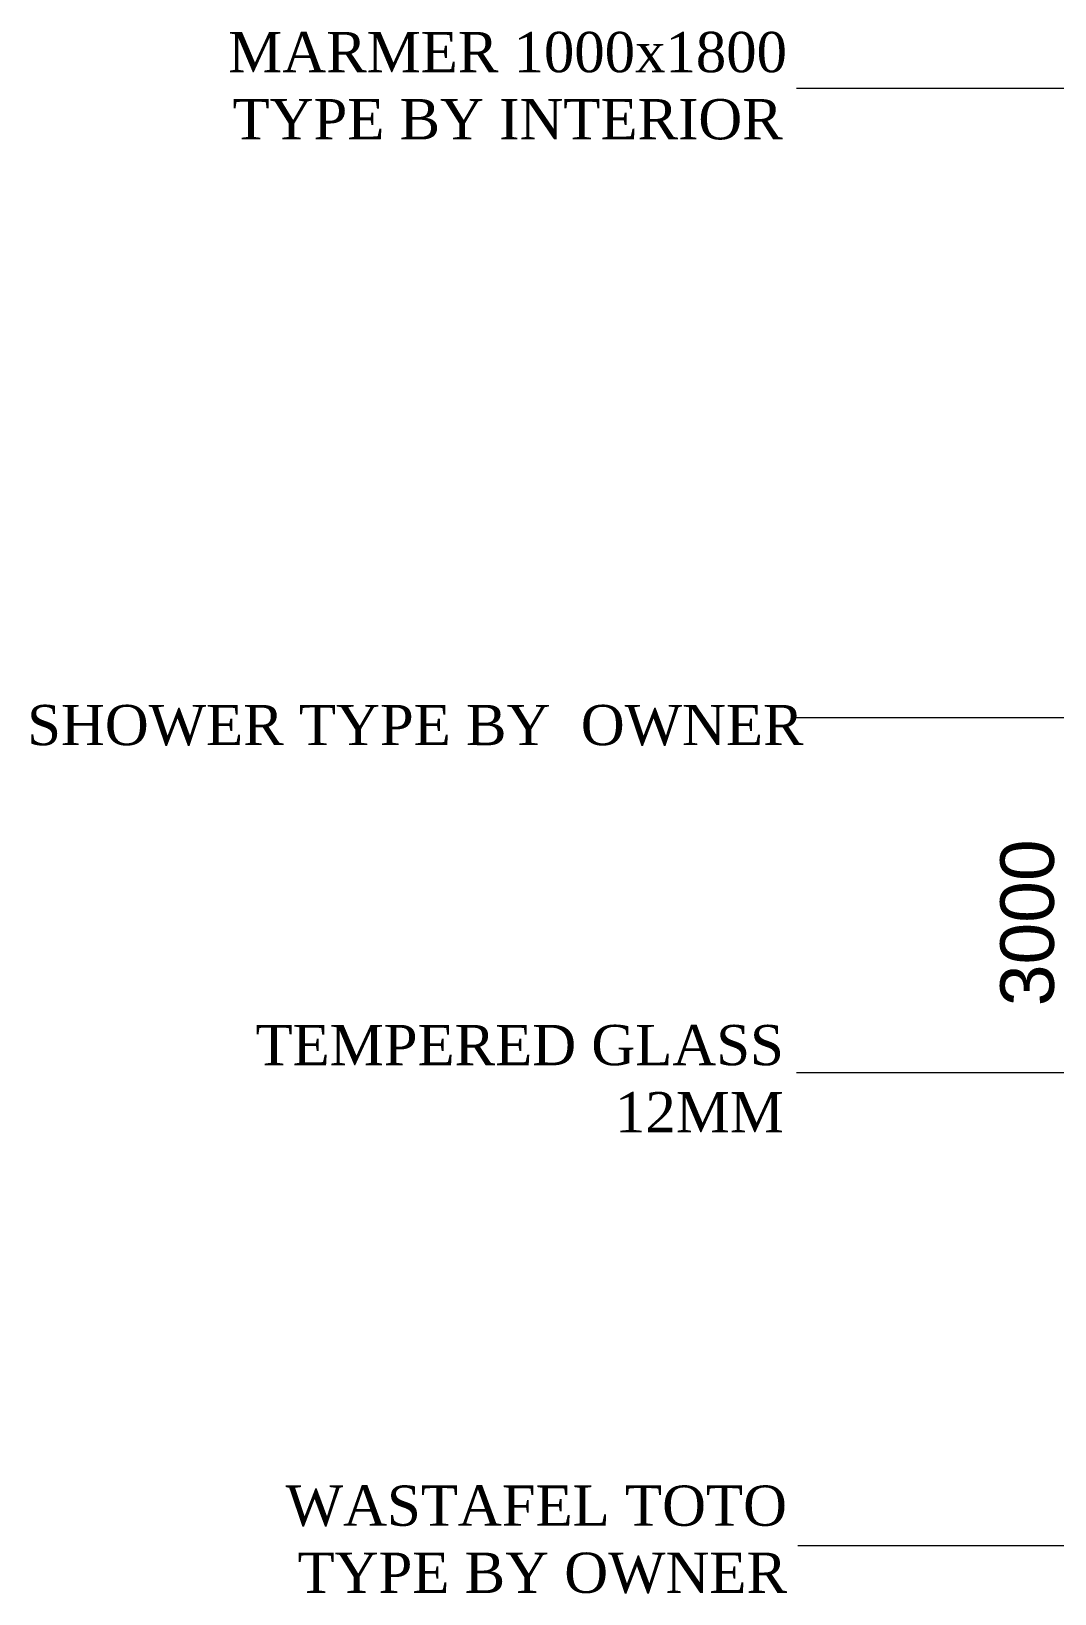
# Model space of a CAD drawing. Header units: millimetres. Extents: x 7371 to 278338, y -43753 to 35464.
# Drawn here: x 265872 to 267017, y 364 to 2110 of the extents above; entities that cross this region are included whole.
import ezdxf

# ---------------------------------------------------------------- set-up
doc = ezdxf.new("R2010")
doc.units = ezdxf.units.MM
doc.header["$MEASUREMENT"] = 0
doc.linetypes.add('CENTER', pattern=[50.8, 31.75, -6.35, 6.35, -6.35])
doc.layers.get('DEFPOINTS').update_dxf_attribs({"lineweight": 18})
doc.layers.add('Arsir', color=251, linetype='Continuous', lineweight=5)
doc.layers.add('PIPA AIR BERSIH', color=5, linetype='CENTER', lineweight=5)
doc.layers.add('TEXT', color=4, linetype='Continuous')
doc.styles.get("Standard").update_dxf_attribs({"font": 'arial.ttf'})
doc.styles.add('style1', font='times.ttf', dxfattribs={"height": 0.15})
doc.dimstyles.new('30 baru', dxfattribs={"dimtxt": 0.2, "dimasz": 0.1, "dimexe": 0.1, "dimexo": 0.1, "dimgap": 0.1, "dimtad": 1, "dimtoh": 1, "dimdec": 0, "dimlfac": 300, "dimtxsty": 'Standard', "dimblk": 'ARCHTICK', "dimcen": 0.1, "dimclrd": 1, "dimclre": 1, "dimclrt": 4, "dimadec": 0, "dimazin": 0, "dimtfac": 1, "dimtdec": 0, "dimtix": 1, "dimtmove": 0, "dimatfit": 3, "dimfxl": 1, "dimlwd": 5, "dimlwe": 5, "dimarcsym": 0})

# ---------------------------------------------------------------- blocks, each defined once
blk = doc.blocks.new('_ArchTick')
at = {"color": 0, "linetype": 'ByBlock', "const_width": 0.15}
blk.add_lwpolyline([(-0.5, -0.5), (0.5, 0.5)], dxfattribs=at)
blk = doc.blocks.new('*D245')
at = {"color": 1, "lineweight": 5, "transparency": 16777216}
for p, q in [((127638.8877, -874.3863), (127637.7236, -874.3863)), ((127637.8236, -874.3863), (127637.8236, -884.3863)), ((127638.8877, -884.3863), (127637.7236, -884.3863))]:
    blk.add_line(p, q, dxfattribs=at)
at = {"layer": 'DEFPOINTS', "color": 0, "transparency": 16777216}
for p in [(127638.9877, -874.3863), (127637.8236, -884.3863), (127638.9877, -884.3863)]:
    blk.add_point(p, dxfattribs=at)
at = {"color": 1, "lineweight": 5, "transparency": 16777216, "xscale": 0.1, "yscale": 0.1, "zscale": 0.1}
for p, rotation in [((127637.8236, -874.3863), 90), ((127637.8236, -884.3863), 270)]:
    blk.add_blockref('_ArchTick', p, dxfattribs=dict(at, rotation=rotation))
at = {"color": 4, "transparency": 16777216, "insert": (127637.6215, -879.3863), "char_height": 0.2, "attachment_point": 5, "rotation": 90}
blk.add_mtext('3000', dxfattribs=at)
blk = doc.blocks.new('dsdsdsdsd')
at = {"layer": 'Arsir'}
for p, q in [((127642.0398, -876.2785), (127636.7604, -876.2785)), ((127641.7013, -878.6229), (127636.7604, -878.6229)), ((127643.5328, -879.946), (127636.7604, -879.946)), ((127647.9324, -881.7078), (127636.765, -881.7078))]:
    blk.add_line(p, q, dxfattribs=at)
at = {"layer": 'TEXT', "char_height": 0.15, "attachment_point": 5, "style": 'style1'}
for s, insert, width in [('\\A1;MARMER 1000x1800\\PTYPE BY INTERIOR', (127635.6832, -876.2683), 3.201421), ('SHOWER TYPE BY  OWNER', (127635.3393, -878.6512), 8.578585), ('\\pxqr;TEMPERED GLASS\\P12MM', (127635.1124, -879.9669), 3.201421), ('\\pxqr;WASTAFEL TOTO\\PTYPE BY OWNER', (127635.1242, -881.6846), 3.201421)]:
    blk.add_mtext(s, dxfattribs=dict(at, insert=insert, width=width))
dim = blk.add_linear_dim(base=(127637.8236, -884.3863), p1=(127638.9877, -874.3863), p2=(127638.9877, -884.3863), angle=90, dimstyle='30 baru')
dim.commit()
dim.dimension.update_dxf_attribs({"geometry": '*D245', "text_midpoint": (127637.6215, -879.3863)})

msp = doc.modelspace()

# ---------------------------------------------------------------- block references
at = {"layer": 'PIPA AIR BERSIH', "xscale": 300.0000059255024, "yscale": 300.0000059255024, "zscale": 300.0000059255024}
msp.add_blockref('dsdsdsdsd', (-38024300.5, 264929.8), dxfattribs=at)

doc.saveas('drawing.dxf')
